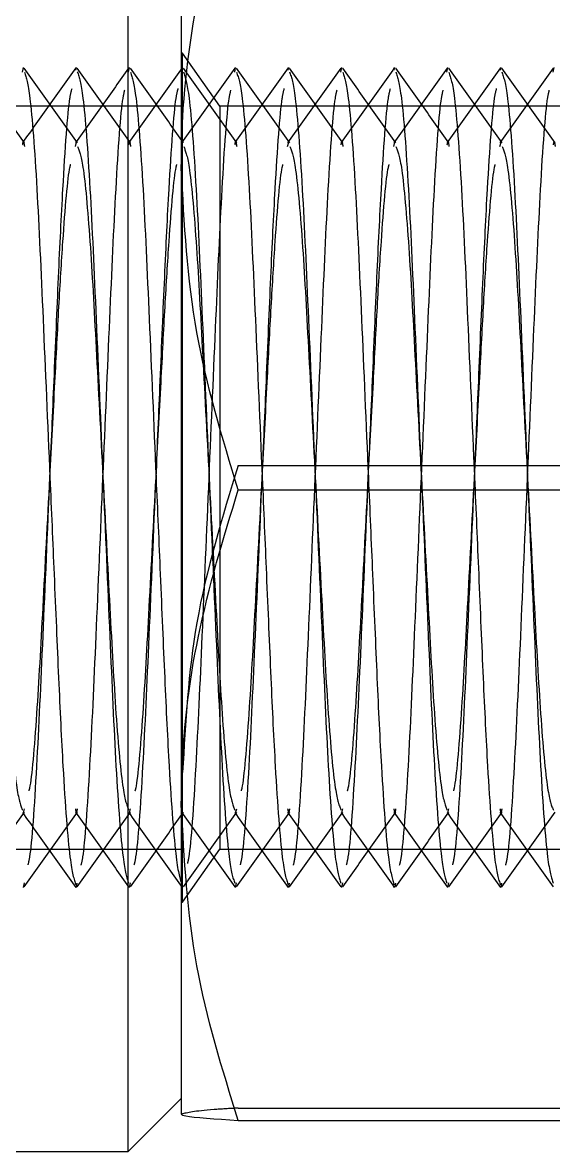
# Model space of a CAD drawing. Header units: metres. Extents: x 0 to 21025, y 0 to 14850.
# Drawn here: x 2280.36 to 2290.36, y 13171.98 to 13193.26 of the extents above; entities that cross this region are included whole.
import ezdxf

# ---------------------------------------------------------------- set-up
doc = ezdxf.new("R2010")
doc.units = ezdxf.units.M
doc.header["$LTSCALE"] = 25
doc.linetypes.add('HIDDEN2', pattern=[4.7625, 3.175, -1.5875])
doc.layers.add('SL4', color=4, linetype='Continuous')
doc.layers.add('ST1', color=7, linetype='HIDDEN2')

msp = doc.modelspace()

# ---------------------------------------------------------------- linework, layer by layer
at = {"layer": 'SL4'}
for p, q in [((2282.346, 13171.981), (2282.346, 13197.381)), ((2283.346, 13196.68), (2283.346, 13190.507)), ((2283.346, 13190.507), (2283.346, 13178.509)), ((2284.418, 13184.45), (2298.174, 13184.45)), ((2283.346, 13178.509), (2283.346, 13172.683)), ((2282.346, 13171.981), (2283.346, 13172.981)), ((2284.418, 13172.567), (2298.174, 13172.567)), ((2261.346, 13171.981), (2282.346, 13171.981))]:
    msp.add_line(p, q, dxfattribs=at)
for points, knots in [([(2283.346, 13190.507), (2283.347, 13190.651), (2283.357, 13191.738), (2283.591, 13193.788), (2284.14, 13195.633), (2284.418, 13196.564)], [0, 0, 0, 0, 0.070099, 0.530789, 1, 1, 1, 1]), ([(2284.418, 13184.45), (2284.118, 13185.434), (2283.513, 13187.419), (2283.402, 13189.472), (2283.346, 13190.507)], [0, 0, 0, 0, 0.495458, 1, 1, 1, 1]), ([(2283.346, 13178.509), (2283.347, 13178.65), (2283.357, 13179.716), (2283.591, 13181.727), (2284.14, 13183.537), (2284.418, 13184.45)], [0, 0, 0, 0, 0.0700986, 0.5307888, 1, 1, 1, 1]), ([(2284.418, 13172.567), (2284.118, 13173.532), (2283.513, 13175.48), (2283.402, 13177.493), (2283.346, 13178.509)], [0, 0, 0, 0, 0.495458, 1, 1, 1, 1]), ([(2283.346, 13172.683), (2283.362, 13172.672), (2283.421, 13172.633), (2283.996, 13172.595), (2284.418, 13172.567)], [0, 0, 0, 0, 0.268634, 1, 1, 1, 1])]:
    msp.add_open_spline(points, degree=3, knots=knots, dxfattribs=at)
at = {"layer": 'ST1'}
for p, q in [((2283.371, 13192.681), (2283.346, 13192.681)), ((2284.071, 13191.681), (2283.371, 13192.681)), ((2283.371, 13176.681), (2283.371, 13192.68)), ((2280.352, 13192.324), (2280.37, 13192.409)), ((2281.359, 13192.357), (2281.37, 13192.409)), ((2282.352, 13192.324), (2282.37, 13192.409)), ((2284.352, 13192.324), (2284.37, 13192.409)), ((2285.359, 13192.357), (2285.37, 13192.409)), ((2286.352, 13192.324), (2286.37, 13192.409)), ((2287.359, 13192.357), (2287.37, 13192.409)), ((2288.352, 13192.324), (2288.37, 13192.409)), ((2289.359, 13192.357), (2289.37, 13192.409)), ((2290.352, 13192.324), (2290.37, 13192.409)), ((2283.346, 13191.681), (2258.346, 13191.681)), ((2284.071, 13191.681), (2284.071, 13177.682)), ((2298.546, 13191.681), (2284.071, 13191.681)), ((2281.35, 13190.923), (2281.37, 13191.003)), ((2285.35, 13190.923), (2285.37, 13191.003)), ((2287.35, 13190.923), (2287.37, 13191.003)), ((2289.35, 13190.923), (2289.37, 13191.003)), ((2284.418, 13184.912), (2298.174, 13184.912)), ((2280.37, 13178.36), (2280.39, 13178.438)), ((2282.37, 13178.36), (2282.39, 13178.438)), ((2284.37, 13178.36), (2284.39, 13178.438)), ((2286.37, 13178.36), (2286.39, 13178.438)), ((2288.37, 13178.36), (2288.39, 13178.438)), ((2258.346, 13177.681), (2283.346, 13177.681)), ((2283.371, 13176.681), (2284.071, 13177.681)), ((2284.071, 13177.681), (2298.546, 13177.681)), ((2280.37, 13176.954), (2280.389, 13177.042)), ((2281.37, 13176.954), (2281.387, 13177.035)), ((2282.37, 13176.954), (2282.389, 13177.042)), ((2284.37, 13176.954), (2284.389, 13177.042)), ((2285.37, 13176.954), (2285.387, 13177.035)), ((2286.37, 13176.954), (2286.389, 13177.042)), ((2287.37, 13176.954), (2287.387, 13177.035)), ((2288.37, 13176.954), (2288.389, 13177.042)), ((2289.37, 13176.954), (2289.387, 13177.035)), ((2283.346, 13176.681), (2283.371, 13176.681)), ((2284.418, 13172.798), (2298.174, 13172.798))]:
    msp.add_line(p, q, dxfattribs=at)
for points, knots in [([(2280.39, 13190.989), (2280.222, 13191.223), (2279.888, 13191.693), (2279.553, 13192.163), (2279.386, 13192.397)], [0, 0, 0, 0, 0.499937, 1, 1, 1, 1]), ([(2281.36, 13192.404), (2281.193, 13192.169), (2280.859, 13191.7), (2280.525, 13191.231), (2280.357, 13190.997)], [0, 0, 0, 0, 0.500035, 1, 1, 1, 1]), ([(2281.39, 13190.988), (2281.223, 13191.223), (2280.889, 13191.692), (2280.554, 13192.161), (2280.387, 13192.395)], [0, 0, 0, 0, 0.49997, 1, 1, 1, 1]), ([(2280.389, 13192.32), (2280.423, 13192.218), (2280.498, 13191.992), (2280.627, 13190.27), (2280.74, 13187.721), (2280.853, 13185.083), (2280.954, 13182.757), (2281.033, 13180.862), (2281.127, 13178.922), (2281.246, 13177.34), (2281.323, 13177.113), (2281.359, 13177.006)], [0, 0, 0, 0, 0.108328, 0.239496, 0.365485, 0.495517, 0.57381, 0.663359, 0.752437, 0.883605, 1, 1, 1, 1]), ([(2282.354, 13192.397), (2282.187, 13192.162), (2281.852, 13191.692), (2281.518, 13191.223), (2281.35, 13190.988)], [0, 0, 0, 0, 0.5000596, 1, 1, 1, 1]), ([(2282.39, 13190.989), (2282.222, 13191.223), (2281.888, 13191.693), (2281.553, 13192.163), (2281.386, 13192.397)], [0, 0, 0, 0, 0.4999369, 1, 1, 1, 1]), ([(2281.387, 13192.327), (2281.422, 13192.224), (2281.497, 13191.997), (2281.627, 13190.271), (2281.74, 13187.719), (2281.87, 13184.681), (2282.001, 13181.643), (2282.113, 13179.092), (2282.243, 13177.367), (2282.318, 13177.141), (2282.352, 13177.038)], [0, 0, 0, 0, 0.110571, 0.242596, 0.369408, 0.50029, 0.631172, 0.757984, 0.890008, 1, 1, 1, 1]), ([(2283.36, 13192.404), (2283.193, 13192.169), (2282.859, 13191.7), (2282.525, 13191.231), (2282.357, 13190.997)], [0, 0, 0, 0, 0.500035, 1, 1, 1, 1]), ([(2283.39, 13190.988), (2283.223, 13191.223), (2282.889, 13191.692), (2282.554, 13192.161), (2282.387, 13192.395)], [0, 0, 0, 0, 0.49997, 1, 1, 1, 1]), ([(2282.389, 13192.32), (2282.423, 13192.218), (2282.498, 13191.992), (2282.627, 13190.27), (2282.74, 13187.721), (2282.853, 13185.083), (2282.954, 13182.757), (2283.033, 13180.862), (2283.127, 13178.922), (2283.246, 13177.34), (2283.323, 13177.113), (2283.359, 13177.006)], [0, 0, 0, 0, 0.108328, 0.239496, 0.365485, 0.495517, 0.57381, 0.663359, 0.752437, 0.883605, 1, 1, 1, 1]), ([(2284.354, 13192.397), (2284.187, 13192.162), (2283.852, 13191.692), (2283.518, 13191.223), (2283.35, 13190.988)], [0, 0, 0, 0, 0.50006, 1, 1, 1, 1]), ([(2284.39, 13190.989), (2284.222, 13191.223), (2283.888, 13191.693), (2283.553, 13192.163), (2283.386, 13192.397)], [0, 0, 0, 0, 0.499937, 1, 1, 1, 1]), ([(2283.387, 13192.327), (2283.422, 13192.224), (2283.497, 13191.997), (2283.627, 13190.271), (2283.74, 13187.719), (2283.87, 13184.681), (2284.001, 13181.643), (2284.113, 13179.092), (2284.243, 13177.367), (2284.318, 13177.141), (2284.352, 13177.038)], [0, 0, 0, 0, 0.1105714, 0.242596, 0.3694081, 0.5002899, 0.6311716, 0.7579837, 0.8900083, 1, 1, 1, 1]), ([(2285.36, 13192.404), (2285.193, 13192.169), (2284.859, 13191.7), (2284.525, 13191.231), (2284.357, 13190.997)], [0, 0, 0, 0, 0.500035, 1, 1, 1, 1]), ([(2285.39, 13190.988), (2285.223, 13191.223), (2284.889, 13191.692), (2284.554, 13192.161), (2284.387, 13192.395)], [0, 0, 0, 0, 0.49997, 1, 1, 1, 1]), ([(2284.389, 13192.32), (2284.423, 13192.218), (2284.498, 13191.992), (2284.627, 13190.27), (2284.74, 13187.721), (2284.853, 13185.083), (2284.954, 13182.757), (2285.033, 13180.862), (2285.127, 13178.922), (2285.246, 13177.34), (2285.323, 13177.113), (2285.359, 13177.006)], [0, 0, 0, 0, 0.108328, 0.239496, 0.365485, 0.495517, 0.57381, 0.663359, 0.752437, 0.883605, 1, 1, 1, 1]), ([(2286.354, 13192.397), (2286.187, 13192.162), (2285.852, 13191.692), (2285.518, 13191.223), (2285.35, 13190.988)], [0, 0, 0, 0, 0.50006, 1, 1, 1, 1]), ([(2286.39, 13190.989), (2286.222, 13191.223), (2285.888, 13191.693), (2285.553, 13192.163), (2285.386, 13192.397)], [0, 0, 0, 0, 0.4999369, 1, 1, 1, 1]), ([(2285.387, 13192.327), (2285.422, 13192.224), (2285.497, 13191.997), (2285.627, 13190.271), (2285.74, 13187.719), (2285.87, 13184.681), (2286.001, 13181.643), (2286.113, 13179.092), (2286.243, 13177.367), (2286.318, 13177.141), (2286.352, 13177.038)], [0, 0, 0, 0, 0.1105714, 0.242596, 0.3694081, 0.5002899, 0.6311716, 0.7579837, 0.8900083, 1, 1, 1, 1]), ([(2287.36, 13192.404), (2287.193, 13192.169), (2286.859, 13191.7), (2286.525, 13191.231), (2286.357, 13190.997)], [0, 0, 0, 0, 0.500035, 1, 1, 1, 1]), ([(2287.39, 13190.988), (2287.223, 13191.223), (2286.889, 13191.692), (2286.554, 13192.161), (2286.387, 13192.395)], [0, 0, 0, 0, 0.49997, 1, 1, 1, 1]), ([(2286.389, 13192.32), (2286.423, 13192.218), (2286.498, 13191.992), (2286.627, 13190.27), (2286.74, 13187.721), (2286.853, 13185.083), (2286.954, 13182.757), (2287.033, 13180.862), (2287.127, 13178.922), (2287.246, 13177.34), (2287.323, 13177.113), (2287.359, 13177.006)], [0, 0, 0, 0, 0.108328, 0.239496, 0.365485, 0.495517, 0.57381, 0.663359, 0.752437, 0.883605, 1, 1, 1, 1]), ([(2288.354, 13192.397), (2288.187, 13192.162), (2287.852, 13191.692), (2287.518, 13191.223), (2287.35, 13190.988)], [0, 0, 0, 0, 0.50006, 1, 1, 1, 1]), ([(2288.39, 13190.989), (2288.222, 13191.223), (2287.888, 13191.693), (2287.553, 13192.163), (2287.386, 13192.397)], [0, 0, 0, 0, 0.499937, 1, 1, 1, 1]), ([(2287.387, 13192.327), (2287.422, 13192.224), (2287.497, 13191.997), (2287.627, 13190.271), (2287.74, 13187.719), (2287.87, 13184.681), (2288.001, 13181.643), (2288.113, 13179.092), (2288.243, 13177.367), (2288.318, 13177.141), (2288.352, 13177.038)], [0, 0, 0, 0, 0.1105714, 0.242596, 0.3694081, 0.5002899, 0.6311716, 0.7579837, 0.8900083, 1, 1, 1, 1]), ([(2289.36, 13192.404), (2289.193, 13192.169), (2288.859, 13191.7), (2288.525, 13191.231), (2288.357, 13190.997)], [0, 0, 0, 0, 0.500035, 1, 1, 1, 1]), ([(2289.39, 13190.988), (2289.223, 13191.223), (2288.889, 13191.692), (2288.554, 13192.161), (2288.387, 13192.395)], [0, 0, 0, 0, 0.49997, 1, 1, 1, 1]), ([(2288.389, 13192.32), (2288.423, 13192.218), (2288.498, 13191.992), (2288.627, 13190.27), (2288.74, 13187.721), (2288.853, 13185.083), (2288.954, 13182.757), (2289.033, 13180.862), (2289.127, 13178.922), (2289.246, 13177.34), (2289.323, 13177.113), (2289.359, 13177.006)], [0, 0, 0, 0, 0.108328, 0.239496, 0.365485, 0.495517, 0.57381, 0.663359, 0.752437, 0.883605, 1, 1, 1, 1]), ([(2290.354, 13192.397), (2290.187, 13192.162), (2289.852, 13191.692), (2289.518, 13191.223), (2289.35, 13190.988)], [0, 0, 0, 0, 0.50006, 1, 1, 1, 1]), ([(2290.39, 13190.989), (2290.222, 13191.223), (2289.888, 13191.693), (2289.553, 13192.163), (2289.386, 13192.397)], [0, 0, 0, 0, 0.499937, 1, 1, 1, 1]), ([(2289.387, 13192.327), (2289.422, 13192.224), (2289.497, 13191.997), (2289.627, 13190.271), (2289.74, 13187.719), (2289.87, 13184.681), (2290.001, 13181.643), (2290.113, 13179.092), (2290.243, 13177.367), (2290.318, 13177.141), (2290.352, 13177.038)], [0, 0, 0, 0, 0.110571, 0.242596, 0.369408, 0.50029, 0.631172, 0.757984, 0.890008, 1, 1, 1, 1]), ([(2280.461, 13177.385), (2280.471, 13177.426), (2280.523, 13177.631), (2280.627, 13179.128), (2280.74, 13181.631), (2280.853, 13184.282), (2280.954, 13186.604), (2281.033, 13188.506), (2281.126, 13190.417), (2281.22, 13191.759), (2281.274, 13191.965), (2281.287, 13192.014)], [0, 0, 0, 0, 0.038658, 0.193158, 0.341558, 0.49472, 0.586939, 0.692417, 0.79734, 0.95184, 1, 1, 1, 1]), ([(2281.46, 13177.378), (2281.47, 13177.42), (2281.523, 13177.626), (2281.627, 13179.127), (2281.74, 13181.634), (2281.87, 13184.681), (2282.001, 13187.728), (2282.113, 13190.235), (2282.218, 13191.735), (2282.27, 13191.94), (2282.28, 13191.982)], [0, 0, 0, 0, 0.040767, 0.196457, 0.346, 0.500342, 0.654684, 0.804227, 0.959916, 1, 1, 1, 1]), ([(2282.461, 13177.385), (2282.471, 13177.426), (2282.523, 13177.631), (2282.627, 13179.128), (2282.74, 13181.631), (2282.853, 13184.282), (2282.954, 13186.604), (2283.033, 13188.506), (2283.126, 13190.417), (2283.22, 13191.759), (2283.274, 13191.965), (2283.287, 13192.014)], [0, 0, 0, 0, 0.038658, 0.193158, 0.341558, 0.49472, 0.586939, 0.692417, 0.79734, 0.95184, 1, 1, 1, 1]), ([(2283.466, 13177.41), (2283.475, 13177.445), (2283.525, 13177.649), (2283.627, 13179.132), (2283.74, 13181.633), (2283.87, 13184.682), (2284.001, 13187.728), (2284.113, 13190.235), (2284.218, 13191.735), (2284.27, 13191.94), (2284.28, 13191.982)], [0, 0, 0, 0, 0.032689, 0.18969, 0.340492, 0.496134, 0.651776, 0.802578, 0.959579, 1, 1, 1, 1]), ([(2284.461, 13177.385), (2284.471, 13177.426), (2284.523, 13177.631), (2284.627, 13179.128), (2284.74, 13181.631), (2284.853, 13184.282), (2284.954, 13186.604), (2285.033, 13188.506), (2285.126, 13190.417), (2285.22, 13191.759), (2285.274, 13191.965), (2285.287, 13192.014)], [0, 0, 0, 0, 0.038658, 0.193158, 0.341558, 0.49472, 0.586939, 0.692417, 0.79734, 0.95184, 1, 1, 1, 1]), ([(2285.46, 13177.378), (2285.47, 13177.42), (2285.523, 13177.626), (2285.627, 13179.127), (2285.74, 13181.634), (2285.87, 13184.681), (2286.001, 13187.728), (2286.113, 13190.235), (2286.218, 13191.735), (2286.27, 13191.94), (2286.28, 13191.982)], [0, 0, 0, 0, 0.040767, 0.196457, 0.346, 0.500342, 0.654684, 0.804227, 0.959916, 1, 1, 1, 1]), ([(2286.461, 13177.385), (2286.471, 13177.426), (2286.523, 13177.631), (2286.627, 13179.128), (2286.74, 13181.631), (2286.853, 13184.282), (2286.954, 13186.604), (2287.033, 13188.506), (2287.126, 13190.417), (2287.22, 13191.759), (2287.274, 13191.965), (2287.287, 13192.014)], [0, 0, 0, 0, 0.038658, 0.193158, 0.341558, 0.49472, 0.586939, 0.692417, 0.79734, 0.95184, 1, 1, 1, 1]), ([(2287.46, 13177.378), (2287.47, 13177.42), (2287.523, 13177.626), (2287.627, 13179.127), (2287.74, 13181.634), (2287.87, 13184.681), (2288.001, 13187.728), (2288.113, 13190.235), (2288.218, 13191.735), (2288.27, 13191.94), (2288.28, 13191.982)], [0, 0, 0, 0, 0.040767, 0.196457, 0.346, 0.500342, 0.654684, 0.804227, 0.959916, 1, 1, 1, 1]), ([(2288.461, 13177.385), (2288.471, 13177.426), (2288.523, 13177.631), (2288.627, 13179.128), (2288.74, 13181.631), (2288.853, 13184.282), (2288.954, 13186.604), (2289.033, 13188.506), (2289.126, 13190.417), (2289.22, 13191.759), (2289.274, 13191.965), (2289.287, 13192.014)], [0, 0, 0, 0, 0.038658, 0.193158, 0.341558, 0.49472, 0.586939, 0.692417, 0.79734, 0.95184, 1, 1, 1, 1]), ([(2289.46, 13177.378), (2289.47, 13177.42), (2289.523, 13177.626), (2289.627, 13179.127), (2289.74, 13181.634), (2289.87, 13184.681), (2290.001, 13187.728), (2290.113, 13190.235), (2290.218, 13191.735), (2290.27, 13191.94), (2290.28, 13191.982)], [0, 0, 0, 0, 0.040767, 0.196457, 0.346, 0.500342, 0.654684, 0.804227, 0.959916, 1, 1, 1, 1]), ([(2279.391, 13190.923), (2279.424, 13190.841), (2279.498, 13190.656), (2279.627, 13189.253), (2279.74, 13187.167), (2279.87, 13184.681), (2280.001, 13182.196), (2280.113, 13180.107), (2280.245, 13178.683), (2280.322, 13178.497), (2280.357, 13178.41)], [0, 0, 0, 0, 0.106972, 0.238781, 0.365377, 0.496042, 0.626708, 0.753304, 0.885113, 1, 1, 1, 1]), ([(2280.357, 13190.953), (2280.362, 13190.976), (2280.373, 13191.035), (2280.384, 13190.966), (2280.39, 13190.924)], [0, 0, 0, 0, 0.390533, 1, 1, 1, 1]), ([(2281.391, 13190.923), (2281.424, 13190.841), (2281.498, 13190.656), (2281.627, 13189.253), (2281.74, 13187.167), (2281.87, 13184.681), (2282.001, 13182.196), (2282.113, 13180.107), (2282.245, 13178.683), (2282.322, 13178.497), (2282.357, 13178.41)], [0, 0, 0, 0, 0.106972, 0.238781, 0.365377, 0.496042, 0.626708, 0.753304, 0.885113, 1, 1, 1, 1]), ([(2282.357, 13190.953), (2282.362, 13190.976), (2282.373, 13191.035), (2282.384, 13190.966), (2282.39, 13190.924)], [0, 0, 0, 0, 0.390533, 1, 1, 1, 1]), ([(2283.391, 13190.923), (2283.424, 13190.841), (2283.498, 13190.656), (2283.627, 13189.253), (2283.74, 13187.167), (2283.87, 13184.681), (2284.001, 13182.196), (2284.113, 13180.107), (2284.245, 13178.683), (2284.322, 13178.497), (2284.357, 13178.41)], [0, 0, 0, 0, 0.106972, 0.238781, 0.365377, 0.496042, 0.626708, 0.753304, 0.885113, 1, 1, 1, 1]), ([(2284.357, 13190.953), (2284.362, 13190.976), (2284.373, 13191.035), (2284.384, 13190.966), (2284.39, 13190.924)], [0, 0, 0, 0, 0.390533, 1, 1, 1, 1]), ([(2285.391, 13190.923), (2285.424, 13190.841), (2285.498, 13190.656), (2285.627, 13189.253), (2285.74, 13187.167), (2285.87, 13184.681), (2286.001, 13182.196), (2286.113, 13180.107), (2286.245, 13178.683), (2286.322, 13178.497), (2286.357, 13178.41)], [0, 0, 0, 0, 0.106972, 0.238781, 0.365377, 0.496042, 0.626708, 0.753304, 0.885113, 1, 1, 1, 1]), ([(2286.357, 13190.953), (2286.362, 13190.976), (2286.373, 13191.035), (2286.384, 13190.966), (2286.39, 13190.924)], [0, 0, 0, 0, 0.390533, 1, 1, 1, 1]), ([(2287.391, 13190.923), (2287.424, 13190.841), (2287.498, 13190.656), (2287.627, 13189.253), (2287.74, 13187.167), (2287.87, 13184.681), (2288.001, 13182.196), (2288.113, 13180.107), (2288.245, 13178.683), (2288.322, 13178.497), (2288.357, 13178.41)], [0, 0, 0, 0, 0.106972, 0.238781, 0.365377, 0.496042, 0.626708, 0.753304, 0.885113, 1, 1, 1, 1]), ([(2288.357, 13190.953), (2288.362, 13190.976), (2288.373, 13191.035), (2288.384, 13190.966), (2288.39, 13190.924)], [0, 0, 0, 0, 0.390533, 1, 1, 1, 1]), ([(2289.391, 13190.923), (2289.424, 13190.841), (2289.498, 13190.656), (2289.627, 13189.253), (2289.74, 13187.167), (2289.87, 13184.681), (2290.001, 13182.196), (2290.113, 13180.107), (2290.245, 13178.683), (2290.322, 13178.497), (2290.357, 13178.41)], [0, 0, 0, 0, 0.106972, 0.238781, 0.365377, 0.496042, 0.626708, 0.753304, 0.885113, 1, 1, 1, 1]), ([(2290.357, 13190.953), (2290.362, 13190.976), (2290.373, 13191.035), (2290.384, 13190.966), (2290.39, 13190.924)], [0, 0, 0, 0, 0.390533, 1, 1, 1, 1]), ([(2280.478, 13178.777), (2280.483, 13178.794), (2280.529, 13178.959), (2280.628, 13180.15), (2280.74, 13182.183), (2280.858, 13184.462), (2280.962, 13186.412), (2281.04, 13187.942), (2281.129, 13189.394), (2281.211, 13190.403), (2281.258, 13190.567), (2281.262, 13190.584)], [0, 0, 0, 0, 0.0191483, 0.1819613, 0.3383353, 0.4997364, 0.6175161, 0.7178528, 0.8186194, 0.9814324, 1, 1, 1, 1]), ([(2282.478, 13178.777), (2282.483, 13178.794), (2282.529, 13178.959), (2282.628, 13180.15), (2282.74, 13182.183), (2282.858, 13184.462), (2282.962, 13186.412), (2283.04, 13187.942), (2283.129, 13189.394), (2283.211, 13190.403), (2283.258, 13190.567), (2283.262, 13190.584)], [0, 0, 0, 0, 0.0191483, 0.1819613, 0.3383353, 0.4997364, 0.6175161, 0.7178528, 0.8186194, 0.9814324, 1, 1, 1, 1]), ([(2284.478, 13178.777), (2284.483, 13178.794), (2284.529, 13178.959), (2284.628, 13180.15), (2284.74, 13182.183), (2284.858, 13184.462), (2284.962, 13186.412), (2285.04, 13187.942), (2285.129, 13189.394), (2285.211, 13190.403), (2285.258, 13190.567), (2285.262, 13190.584)], [0, 0, 0, 0, 0.019148, 0.181961, 0.338335, 0.499736, 0.617516, 0.717853, 0.818619, 0.981432, 1, 1, 1, 1]), ([(2286.478, 13178.777), (2286.483, 13178.794), (2286.529, 13178.959), (2286.628, 13180.15), (2286.74, 13182.183), (2286.858, 13184.462), (2286.962, 13186.412), (2287.04, 13187.942), (2287.129, 13189.394), (2287.211, 13190.403), (2287.258, 13190.567), (2287.262, 13190.584)], [0, 0, 0, 0, 0.0191483, 0.1819613, 0.3383353, 0.4997364, 0.6175161, 0.7178528, 0.8186194, 0.9814324, 1, 1, 1, 1]), ([(2288.478, 13178.777), (2288.483, 13178.794), (2288.529, 13178.959), (2288.628, 13180.15), (2288.74, 13182.183), (2288.858, 13184.462), (2288.962, 13186.412), (2289.04, 13187.942), (2289.129, 13189.394), (2289.211, 13190.403), (2289.258, 13190.567), (2289.262, 13190.584)], [0, 0, 0, 0, 0.0191483, 0.1819613, 0.3383353, 0.4997364, 0.6175161, 0.7178528, 0.8186194, 0.9814324, 1, 1, 1, 1]), ([(2284.418, 13184.912), (2284.116, 13183.929), (2283.534, 13182.03), (2283.424, 13180.068), (2283.371, 13179.122)], [0, 0, 0, 0, 0.518025, 1, 1, 1, 1]), ([(2279.386, 13176.965), (2279.553, 13177.2), (2279.888, 13177.669), (2280.222, 13178.139), (2280.39, 13178.374)], [0, 0, 0, 0, 0.500063, 1, 1, 1, 1]), ([(2280.357, 13178.366), (2280.525, 13178.131), (2280.859, 13177.662), (2281.193, 13177.193), (2281.36, 13176.958)], [0, 0, 0, 0, 0.499965, 1, 1, 1, 1]), ([(2280.387, 13176.967), (2280.554, 13177.202), (2280.889, 13177.671), (2281.223, 13178.14), (2281.39, 13178.374)], [0, 0, 0, 0, 0.50003, 1, 1, 1, 1]), ([(2281.35, 13178.44), (2281.357, 13178.4), (2281.37, 13178.32), (2281.384, 13178.4), (2281.391, 13178.439)], [0, 0, 0, 0, 0.50176, 1, 1, 1, 1]), ([(2281.35, 13178.374), (2281.518, 13178.14), (2281.852, 13177.67), (2282.187, 13177.201), (2282.354, 13176.966)], [0, 0, 0, 0, 0.49994, 1, 1, 1, 1]), ([(2281.386, 13176.965), (2281.553, 13177.2), (2281.888, 13177.669), (2282.222, 13178.139), (2282.39, 13178.374)], [0, 0, 0, 0, 0.500063, 1, 1, 1, 1]), ([(2282.357, 13178.366), (2282.525, 13178.131), (2282.859, 13177.662), (2283.193, 13177.193), (2283.36, 13176.958)], [0, 0, 0, 0, 0.499965, 1, 1, 1, 1]), ([(2282.387, 13176.967), (2282.554, 13177.202), (2282.889, 13177.671), (2283.223, 13178.14), (2283.39, 13178.374)], [0, 0, 0, 0, 0.50003, 1, 1, 1, 1]), ([(2283.35, 13178.374), (2283.518, 13178.14), (2283.852, 13177.67), (2284.187, 13177.201), (2284.354, 13176.966)], [0, 0, 0, 0, 0.49994, 1, 1, 1, 1]), ([(2283.386, 13176.965), (2283.553, 13177.2), (2283.888, 13177.669), (2284.222, 13178.139), (2284.39, 13178.374)], [0, 0, 0, 0, 0.500063, 1, 1, 1, 1]), ([(2284.357, 13178.366), (2284.525, 13178.131), (2284.859, 13177.662), (2285.193, 13177.193), (2285.36, 13176.958)], [0, 0, 0, 0, 0.499965, 1, 1, 1, 1]), ([(2284.387, 13176.967), (2284.554, 13177.202), (2284.889, 13177.671), (2285.223, 13178.14), (2285.39, 13178.374)], [0, 0, 0, 0, 0.50003, 1, 1, 1, 1]), ([(2285.35, 13178.44), (2285.357, 13178.4), (2285.37, 13178.32), (2285.384, 13178.4), (2285.391, 13178.439)], [0, 0, 0, 0, 0.50176, 1, 1, 1, 1]), ([(2285.35, 13178.374), (2285.518, 13178.14), (2285.852, 13177.67), (2286.187, 13177.201), (2286.354, 13176.966)], [0, 0, 0, 0, 0.49994, 1, 1, 1, 1]), ([(2285.386, 13176.965), (2285.553, 13177.2), (2285.888, 13177.669), (2286.222, 13178.139), (2286.39, 13178.374)], [0, 0, 0, 0, 0.5000631, 1, 1, 1, 1]), ([(2286.357, 13178.366), (2286.525, 13178.131), (2286.859, 13177.662), (2287.193, 13177.193), (2287.36, 13176.958)], [0, 0, 0, 0, 0.499965, 1, 1, 1, 1]), ([(2286.387, 13176.967), (2286.554, 13177.202), (2286.889, 13177.671), (2287.223, 13178.14), (2287.39, 13178.374)], [0, 0, 0, 0, 0.50003, 1, 1, 1, 1]), ([(2287.35, 13178.44), (2287.357, 13178.4), (2287.37, 13178.32), (2287.384, 13178.4), (2287.391, 13178.439)], [0, 0, 0, 0, 0.50176, 1, 1, 1, 1]), ([(2287.35, 13178.374), (2287.518, 13178.14), (2287.852, 13177.67), (2288.187, 13177.201), (2288.354, 13176.966)], [0, 0, 0, 0, 0.49994, 1, 1, 1, 1]), ([(2287.386, 13176.965), (2287.553, 13177.2), (2287.888, 13177.669), (2288.222, 13178.139), (2288.39, 13178.374)], [0, 0, 0, 0, 0.5000631, 1, 1, 1, 1]), ([(2288.357, 13178.366), (2288.525, 13178.131), (2288.859, 13177.662), (2289.193, 13177.193), (2289.36, 13176.958)], [0, 0, 0, 0, 0.499965, 1, 1, 1, 1]), ([(2288.387, 13176.967), (2288.554, 13177.202), (2288.889, 13177.671), (2289.223, 13178.14), (2289.39, 13178.374)], [0, 0, 0, 0, 0.50003, 1, 1, 1, 1]), ([(2289.35, 13178.44), (2289.357, 13178.4), (2289.37, 13178.32), (2289.384, 13178.4), (2289.391, 13178.439)], [0, 0, 0, 0, 0.50176, 1, 1, 1, 1]), ([(2289.35, 13178.374), (2289.518, 13178.14), (2289.852, 13177.67), (2290.187, 13177.201), (2290.354, 13176.966)], [0, 0, 0, 0, 0.49994, 1, 1, 1, 1]), ([(2289.386, 13176.965), (2289.553, 13177.2), (2289.888, 13177.669), (2290.222, 13178.139), (2290.39, 13178.374)], [0, 0, 0, 0, 0.5000631, 1, 1, 1, 1]), ([(2284.418, 13172.798), (2284.256, 13172.789), (2283.628, 13172.751), (2283.466, 13172.712), (2283.346, 13172.683)], [0, 0, 0, 0, 0.257551, 1, 1, 1, 1])]:
    msp.add_open_spline(points, degree=3, knots=knots, dxfattribs=at)

doc.saveas('drawing.dxf')
